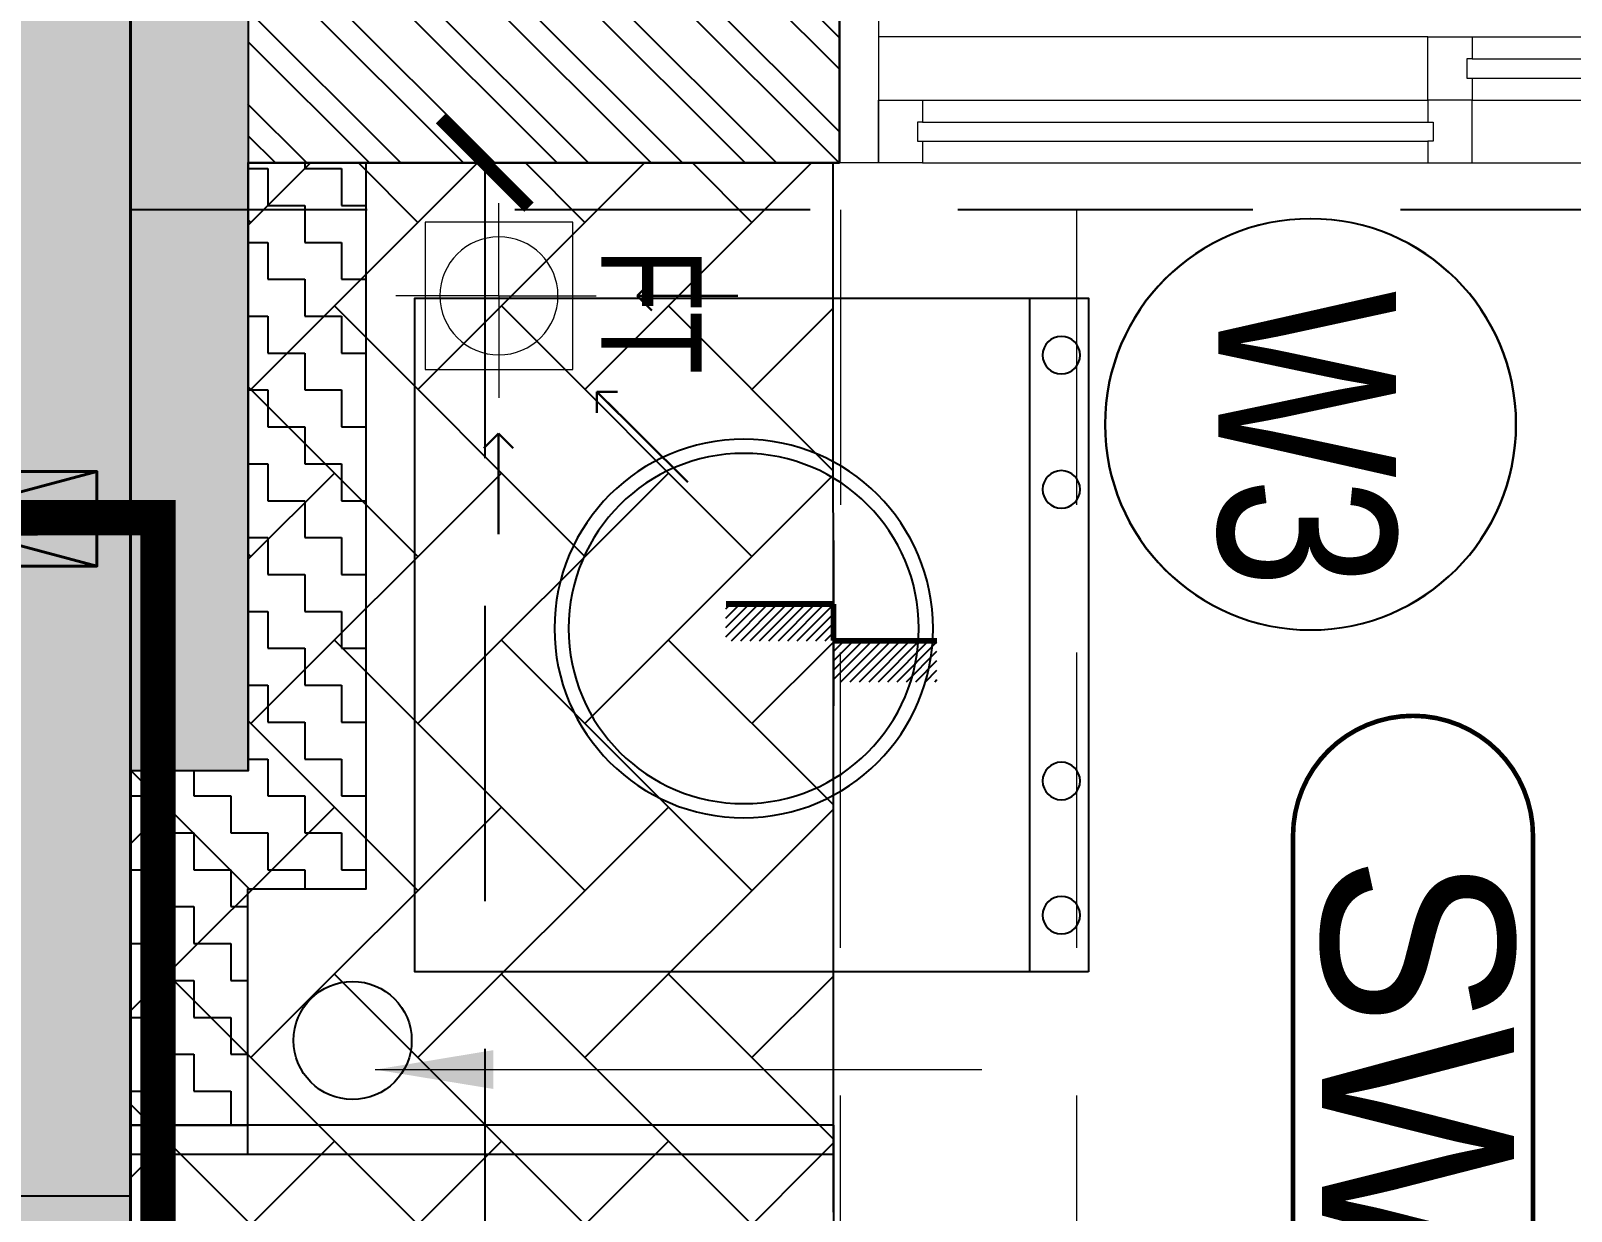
# Model space of a CAD drawing. Header units: millimetres. Extents: x -414464 to 1686, y -90036 to 108605.
# Drawn here: x -114950 to -113646, y -61578 to -60578 of the extents above; entities that cross this region are included whole.
import ezdxf
from ezdxf.enums import TextEntityAlignment as Align

# ---------------------------------------------------------------- set-up
doc = ezdxf.new("R2010")
doc.units = ezdxf.units.MM
doc.header["$LTSCALE"] = 1000
doc.header["$MEASUREMENT"] = 0
for name, pattern in [('$1$AUDIT_D_120904163729-0', [0]), ('$36$HIDDEN', [0.375, 0.25, -0.125]), ('2BHK-A - FRONT$1$AUDIT_D_120904163729-0', [0]), ('2BHK-A - FRONT$1$HIDDEN', [0.375, 0.25, -0.125]), ('AUDIT_D_120904163729-0', [0]), ('T8(T9 IS SIMILAR) - DIMENSION & TEXTING$1$( Hidden )', [0.375, 0.25, -0.125]), ('T8(T9 IS SIMILAR) - DIMENSION & TEXTING$1$1', [0]), ('T8(T9 IS SIMILAR) - DIMENSION & TEXTING$1$AUDIT_D_120904163729-0', [0]), ('T8(T9 IS SIMILAR) - DIMENSION & TEXTING$1$HIDDEN', [0.375, 0.25, -0.125]), ('T8(T9 IS SIMILAR)$1$$0$HIDDEN', [0.375, 0.25, -0.125]), ('T8(T9 IS SIMILAR)$1$HIDDEN', [0.375, 0.25, -0.125])]:
    doc.linetypes.add(name, pattern=pattern)
doc.layers.get('0').update_dxf_attribs({"linetype": 'AUDIT_D_120904163729-0'})
for name, color, linetype in [('$0$A-HATCH -160', 251, '$1$AUDIT_D_120904163729-0'), ('$21$A-DIMENSIONS', 2, '$36$HIDDEN'), ('2BHK-A - FRONT$1$$0$LEDGE WALL', 5, 'Continuous'), ('2BHK-A - FRONT$1$A-DECK SUNK 125', 8, 'Continuous'), ('2BHK-A - FRONT$1$A-HATCH -160', 251, '2BHK-A - FRONT$1$AUDIT_D_120904163729-0'), ('2BHK-A - FRONT$1$a-KIT FIX', 251, 'Continuous'), ('2BHK-A - FRONT$1$A-SERVICES CUTOUT', 8, 'Continuous'), ('2BHK-A - FRONT$1$a-tile drop', 3, 'Continuous'), ('2BHK-A - FRONT$1$a-window-no', 125, 'Continuous'), ('2BHK-A - FRONT$1$APT PLANS-typ$0$TILEDROP', 3, 'Continuous'), ('a-rcc', 3, 'Continuous'), ('T8(T9 IS SIMILAR) - DIMENSION & TEXTING$1$A-DIMENSIONS', 2, 'T8(T9 IS SIMILAR) - DIMENSION & TEXTING$1$HIDDEN'), ('T8(T9 IS SIMILAR) - DIMENSION & TEXTING$1$A-FIRE FIGHTING', 7, 'T8(T9 IS SIMILAR) - DIMENSION & TEXTING$1$AUDIT_D_120904163729-0'), ('T8(T9 IS SIMILAR) - DIMENSION & TEXTING$1$a-window-no', 125, 'Continuous'), ('T8(T9 IS SIMILAR)$1$$6$a-beam 2', 50, 'Continuous'), ('T8(T9 IS SIMILAR)$1$S-BEAM', 20, 'T8(T9 IS SIMILAR)$1$$0$HIDDEN'), ('T8_REFUGE COLUMNS$1$A-RCC COLS', 3, 'Continuous'), ('T8_REFUGE COLUMNS$1$A-SHEAR WALL THICKENING', 3, 'Continuous'), ('T8_TYPICAL COLUMNS$1$A-RCC COLS', 3, 'Continuous'), ('T8_TYPICAL COLUMNS$1$A-SHEAR WALL THICKENING', 3, 'Continuous')]:
    doc.layers.add(name, color=color, linetype=linetype)
for name, color, linetype, lineweight in [('2BHK-A - FRONT$1$$0$a-TOI-fixtures', 251, 'Continuous', 0), ('2BHK-A - FRONT$1$a-TOI-fixtures', 251, 'Continuous', 0), ('2BHK-A - FRONT$1$A-WALL- 160', 6, 'Continuous', 30), ('2BHK-A - FRONT$1$Window', 4, 'Continuous', 20), ('T8(T9 IS SIMILAR) - DIMENSION & TEXTING$1$R0-18-10-2014-T1-1st Podium Floor Plan$0$Text', 2, 'Continuous', 0), ('T8(T9 IS SIMILAR) - DIMENSION & TEXTING$1$U-IPD-WS-FIRE', 1, 'Continuous', 40), ('T8(T9 IS SIMILAR)$1$D&W', 8, 'Continuous', 25), ('T8(T9 IS SIMILAR)$1$SCPL BEAM', 191, 'T8(T9 IS SIMILAR)$1$$0$HIDDEN', 13), ('T8_REFUGE COLUMNS$1$A-COLUMN NO size reduce', 81, 'Continuous', 25)]:
    doc.layers.add(name, color=color, linetype=linetype, lineweight=lineweight)
for name, color, linetype, lineweight, true_color in [('T8(T9 IS SIMILAR) - DIMENSION & TEXTING$1$U-IPD-SP-SLEV-80', 7, 'T8(T9 IS SIMILAR) - DIMENSION & TEXTING$1$1', 40, 0x10d54b), ('T8_REFUGE COLUMNS$1$COL-HATCH', 7, 'Continuous', 25, 0xa3a3a3), ('T8_TYPICAL COLUMNS$1$$0$COL-HATCH', 7, 'Continuous', 25, 0xa3a3a3)]:
    doc.layers.add(name, color=color, linetype=linetype, lineweight=lineweight, true_color=true_color)
doc.styles.add('2BHK-A - FRONT$1$LODHA STANDERD', font='sanss___.ttf')
doc.styles.add('2BHK-A - FRONT$1$Romans 1', font='romans.shx', dxfattribs={"height": 100})
doc.styles.add('T8(T9 IS SIMILAR) - DIMENSION & TEXTING$1$ARIAL ARROW', font='swisscl.ttf')
doc.styles.add('T8(T9 IS SIMILAR) - DIMENSION & TEXTING$1$LODHA STANDERD', font='sanss___.ttf')
doc.styles.add('T8(T9 IS SIMILAR) - DIMENSION & TEXTING$1$Romans 1', font='romans.shx', dxfattribs={"height": 100})
doc.styles.add('T8(T9 IS SIMILAR) - DIMENSION & TEXTING$1$Tahoma', font='tahoma.ttf')
doc.styles.add('T8_REFUGE COLUMNS$1$STANDARD', font='GOTHIC.TTF')
doc.dimstyles.new('2BHK-A - FRONT$1$ALPINE S', dxfattribs={"dimscale": 0, "dimtxt": 100, "dimasz": 75, "dimexe": 0, "dimexo": 0, "dimgap": 75, "dimtad": 1, "dimdec": 0, "dimzin": 0, "dimdsep": 46, "dimtxsty": '2BHK-A - FRONT$1$Romans 1', "dimblk": '2BHK-A - FRONT$1$_ArchTick', "dimcen": 0.09, "dimclrd": 256, "dimclre": 256, "dimclrt": 7, "dimadec": 0, "dimazin": 0, "dimtfac": 1, "dimtdec": 0, "dimtofl": 0, "dimtmove": 1, "dimatfit": 0, "dimldrblk": '2BHK-A - FRONT$1$_Open90', "dimfxl": 1, "dimtolj": 1, "dimtzin": 0, "dimarcsym": 0})
doc.dimstyles.new('T8(T9 IS SIMILAR) - DIMENSION & TEXTING$1$ALPINE S', dxfattribs={"dimscale": 0, "dimtxt": 100, "dimasz": 75, "dimexe": 0, "dimexo": 0, "dimgap": 75, "dimtad": 1, "dimdec": 0, "dimzin": 0, "dimdsep": 46, "dimtxsty": 'T8(T9 IS SIMILAR) - DIMENSION & TEXTING$1$Romans 1', "dimblk": 'T8(T9 IS SIMILAR) - DIMENSION & TEXTING$1$_ArchTick', "dimcen": 0.09, "dimclrd": 256, "dimclre": 256, "dimclrt": 7, "dimadec": 0, "dimazin": 0, "dimtfac": 1, "dimtdec": 0, "dimtofl": 0, "dimtmove": 1, "dimatfit": 0, "dimldrblk": 'T8(T9 IS SIMILAR) - DIMENSION & TEXTING$1$_Open90', "dimfxl": 1, "dimtolj": 1, "dimtzin": 0, "dimarcsym": 0})
doc.dimstyles.new('T8(T9 IS SIMILAR) - DIMENSION & TEXTING$1$SAMATA STD', dxfattribs={"dimtxt": 100, "dimasz": 50, "dimexe": 50, "dimexo": 50, "dimgap": 10, "dimtad": 0, "dimdec": 0, "dimrnd": 5, "dimzin": 0, "dimdsep": 46, "dimtxsty": 'T8(T9 IS SIMILAR) - DIMENSION & TEXTING$1$Tahoma', "dimblk": 'T8(T9 IS SIMILAR) - DIMENSION & TEXTING$1$_Origin2', "dimcen": -50, "dimdle": 50, "dimclrd": 7, "dimclre": 7, "dimclrt": 7, "dimadec": 0, "dimazin": 0, "dimtfac": 1, "dimtdec": 0, "dimtmove": 1, "dimatfit": 3, "dimfxl": 150, "dimtfill": 1, "dimtolj": 1, "dimtzin": 0, "dimlwd": -1, "dimlwe": -1, "dimarcsym": 0})

# ---------------------------------------------------------------- blocks, each defined once
blk = doc.blocks.new('T8_REFUGE COLUMNS$1$A$C277F3394')
at = {"layer": 'T8_REFUGE COLUMNS$1$A-SHEAR WALL THICKENING', "linetype": 'ByBlock', "true_color": 0xa3a3a3}
h = blk.add_hatch(color=253, dxfattribs=at)
h.dxf.hatch_style = 1
h.paths.add_polyline_path([(-4335.3, -2350), (-3660.3, -2350), (-3660.3, -2450), (-4335.3, -2450)])
at = {"layer": 'T8_REFUGE COLUMNS$1$A-SHEAR WALL THICKENING', "linetype": 'ByBlock'}
blk.add_lwpolyline([(-4335.3, -2350), (-3660.3, -2350), (-3660.3, -2450), (-4335.3, -2450)], close=True, dxfattribs=at)
blk = doc.blocks.new('T8_REFUGE COLUMNS$1$A$C46A13422')
at = {"layer": 'T8_REFUGE COLUMNS$1$A-SHEAR WALL THICKENING', "linetype": 'ByBlock'}
blk.add_blockref('T8_REFUGE COLUMNS$1$A$C277F3394', (-5609.8, -7500), dxfattribs=at)
blk = doc.blocks.new('T8_REFUGE COLUMNS')
at = {"layer": 'T8_REFUGE COLUMNS$1$COL-HATCH', "linetype": 'ByBlock'}
h = blk.add_hatch(color=256, dxfattribs=at)
h.dxf.hatch_style = 1
h.paths.add_polyline_path([(1200282.1, -5721674.9), (1201792.1, -5721674.9), (1201792.1, -5721924.9), (1200282.1, -5721924.9)])
at = {"layer": 'T8_REFUGE COLUMNS$1$A-COLUMN NO size reduce', "linetype": 'ByBlock', "const_width": 3.9}
blk.add_lwpolyline([(1201487, -5720690.1, -1), (1201487, -5720486.9), (1202089.9, -5720486.9, -1), (1202089.9, -5720690.1)], format="xyb", close=True, dxfattribs=at)
at = {"layer": 'T8_REFUGE COLUMNS$1$A-RCC COLS', "linetype": 'ByBlock'}
blk.add_lwpolyline([(1200282.1, -5721674.9), (1201792.1, -5721674.9), (1201792.1, -5721924.9), (1200282.1, -5721924.9)], close=True, dxfattribs=at)
blk.add_blockref('T8_REFUGE COLUMNS$1$A$C46A13422', (1210702.1, -5711724.9), dxfattribs=at)
at = {"layer": 'T8_REFUGE COLUMNS$1$A-COLUMN NO size reduce', "linetype": 'ByBlock', "insert": (1201503.3, -5720503.1), "char_height": 162.5, "attachment_point": 1, "style": 'T8_REFUGE COLUMNS$1$STANDARD'}
blk.add_mtext_dynamic_manual_height_columns('SW47', width=444.685, gutter_width=500, heights=[0], dxfattribs=at)
blk = doc.blocks.new('T8_TYPICAL COLUMNS$1$A$C277F3394')
at = {"layer": 'T8_TYPICAL COLUMNS$1$A-SHEAR WALL THICKENING', "linetype": 'ByBlock'}
h = blk.add_hatch(color=31, dxfattribs=at)
h.dxf.hatch_style = 1
h.paths.add_polyline_path([(-4335.3, -2350), (-3660.3, -2350), (-3660.3, -2450), (-4335.3, -2450)])
blk.add_lwpolyline([(-4335.3, -2350), (-3660.3, -2350), (-3660.3, -2450), (-4335.3, -2450)], close=True, dxfattribs=at)
blk = doc.blocks.new('T8_TYPICAL COLUMNS$1$A$C46A13422')
at = {"layer": 'T8_TYPICAL COLUMNS$1$A-SHEAR WALL THICKENING', "linetype": 'ByBlock'}
blk.add_blockref('T8_TYPICAL COLUMNS$1$A$C277F3394', (-5609.8, -7500), dxfattribs=at)
blk = doc.blocks.new('T8_TYPICAL COLUMNS')
at = {"layer": 'T8_TYPICAL COLUMNS$1$$0$COL-HATCH', "linetype": 'ByBlock'}
h = blk.add_hatch(color=256, dxfattribs=at)
h.dxf.hatch_style = 1
h.paths.add_polyline_path([(1200282.2, -5721924), (1202692.3, -5721924), (1202692.3, -5721674), (1200282.2, -5721674)])
h.paths.add_polyline_path([(1209852.3, -5721674), (1212262.3, -5721674), (1212262.3, -5721924), (1209852.3, -5721924)])
at = {"layer": 'T8_TYPICAL COLUMNS$1$A-RCC COLS', "linetype": 'ByBlock'}
blk.add_lwpolyline([(1200282.2, -5721924), (1202692.3, -5721924), (1202692.3, -5721674), (1200282.2, -5721674)], close=True, dxfattribs=at)
for name, p in [('T8_REFUGE COLUMNS', (0, 0)), ('T8_TYPICAL COLUMNS$1$A$C46A13422', (1210702.1, -5711724.9))]:
    blk.add_blockref(name, p, dxfattribs=at)
blk = doc.blocks.new('2BHK-A - FRONT$1$1500')
at = {"layer": '2BHK-A - FRONT$1$Window', "color": 1, "lineweight": 13}
for p, q in [((1149773.7, -5694472.1), (1149345, -5694472.1)), ((1149811.2, -5694472.1), (1150276.5, -5694472.1)), ((1149773.7, -5694525.5), (1149345, -5694525.5)), ((1150239, -5694525.5), (1149811.2, -5694525.5)), ((1149773.7, -5694578.8), (1148842.5, -5694578.8)), ((1150239, -5694578.8), (1149811.2, -5694578.8))]:
    blk.add_line(p, q, dxfattribs=at)
at = {"layer": '2BHK-A - FRONT$1$Window', "color": 5, "lineweight": 13}
for p, q in [((1149773.7, -5694490.7), (1149345, -5694490.7)), ((1149773.7, -5694506.9), (1149345, -5694506.9)), ((1150239, -5694544.1), (1149811.2, -5694544.1)), ((1150239, -5694560.2), (1149811.2, -5694560.2))]:
    blk.add_line(p, q, dxfattribs=at)
at = {"layer": '2BHK-A - FRONT$1$Window', "color": 4, "lineweight": 13}
for points in [[(1150309.5, -5694418.8), (1150276.5, -5694418.8), (1150276.5, -5694578.8), (1150309.5, -5694578.8)], [(1149773.7, -5694506.9), (1149773.7, -5694525.5), (1149811.2, -5694525.5), (1149811.2, -5694472.1), (1149773.7, -5694472.1), (1149773.7, -5694490.7), (1149778.2, -5694490.7), (1149778.2, -5694506.9)], [(1149811.2, -5694560.2), (1149811.2, -5694578.8), (1149773.7, -5694578.8), (1149773.7, -5694525.5), (1149811.2, -5694525.5), (1149811.2, -5694544.1), (1149806.7, -5694544.1), (1149806.7, -5694560.2)], [(1150239, -5694560.2), (1150239, -5694578.8), (1150276.5, -5694578.8), (1150276.5, -5694525.5), (1150239, -5694525.5), (1150239, -5694544.1), (1150243.5, -5694544.1), (1150243.5, -5694560.2)]]:
    blk.add_lwpolyline(points, close=True, dxfattribs=at)
blk = doc.blocks.new('2BHK-A - FRONT$1$WM-flat-1')
at = {"layer": '2BHK-A - FRONT$1$a-KIT FIX'}
blk.add_line((-110.3, -114.8), (-680.7, -114.8), dxfattribs=at)
blk.add_lwpolyline([(-680.7, -64.8), (-680.7, -635.2), (-110.3, -635.2), (-110.3, -64.8)], close=True, dxfattribs=at)
for centre, radius in [((-632.6, -87.9), 15.9), ((-519, -87.9), 15.9), ((-272.1, -87.9), 15.9), ((-158.4, -87.9), 15.9), ((-389.9, -356.8), 160.3), ((-389.9, -356.8), 148.3)]:
    blk.add_circle(centre, radius, dxfattribs=at)
blk = doc.blocks.new('2BHK-A - FRONT$1$WINDOW TAG')
at = {"layer": '2BHK-A - FRONT$1$a-window-no'}
blk.add_circle((0, 0), 174.1, dxfattribs=at)
at = {"layer": '2BHK-A - FRONT$1$a-window-no', "style": '2BHK-A - FRONT$1$LODHA STANDERD'}
blk.add_attdef('WINDOW', text='', height=150, dxfattribs=at).set_placement((11.3, 2.8), align=Align.MIDDLE_CENTER)
blk = doc.blocks.new('2BHK-A - FRONT$1$_ArchTick')
at = {"color": 0, "linetype": 'ByBlock', "const_width": 0.15}
blk.add_lwpolyline([(-0.5, -0.5), (0.5, 0.5)], dxfattribs=at)
blk = doc.blocks.new('2BHK-A - FRONT$1$_Open90')
at = {"color": 0, "linetype": 'ByBlock', "lineweight": -2}
for p, q in [((0, 0), (-1, 0)), ((-0.5, 0.5), (0, 0)), ((0, 0), (-0.5, -0.5))]:
    blk.add_line(p, q, dxfattribs=at)
blk = doc.blocks.new('2BHK-A - FRONT$1$TILE DROP -x')
at = {"layer": '2BHK-A - FRONT$1$APT PLANS-typ$0$TILEDROP'}
h = blk.add_hatch(dxfattribs=at)
h.set_pattern_fill('ACET-2D-ANSI31', color=8, scale=90, angle=90, style=0)
h.set_pattern_definition([(135, (-851695.914, 5365039.183), (-7.954951288, -7.954951288), [])])
h.paths.add_polyline_path([(-58323.9, -19205.9), (-58323.9, -19023.7), (-58261.5, -19023.7), (-58261.5, -19205.9)])
edge = h.paths.add_edge_path()
edge.add_line((-58323.9, -19381.2), (-58393.7, -19381.2))
edge.add_line((-58323.9, -19205.9), (-58323.9, -19381.2))
edge.add_line((-58393.1, -19205.9), (-58323.9, -19205.9))
edge.add_line((-58393.1, -19381.2), (-58393.1, -19205.9))
at = {"layer": '2BHK-A - FRONT$1$APT PLANS-typ$0$TILEDROP', "color": 1}
blk.add_line((-58153.9, -19205.9), (-58434, -19205.9), dxfattribs=at)
at = {"layer": '2BHK-A - FRONT$1$APT PLANS-typ$0$TILEDROP', "color": 20, "const_width": 10}
for points in [[(-58261.5, -19205.9), (-58261.5, -19023.7)], [(-58323.9, -19381.2), (-58323.9, -19205.9)], [(-58323.9, -19205.9), (-58261.5, -19205.9)]]:
    blk.add_lwpolyline(points, dxfattribs=at)
blk = doc.blocks.new('T8(T9 IS SIMILAR) - DIMENSION & TEXTING$1$WINDOW TAG')
at = {"layer": 'T8(T9 IS SIMILAR) - DIMENSION & TEXTING$1$a-window-no'}
blk.add_circle((0, 0), 174.1, dxfattribs=at)
at = {"layer": 'T8(T9 IS SIMILAR) - DIMENSION & TEXTING$1$a-window-no', "style": 'T8(T9 IS SIMILAR) - DIMENSION & TEXTING$1$LODHA STANDERD'}
blk.add_attdef('WINDOW', text='', height=150, dxfattribs=at).set_placement((11.3, 2.8), align=Align.MIDDLE_CENTER)
blk = doc.blocks.new('T8(T9 IS SIMILAR) - DIMENSION & TEXTING$1$_ArchTick')
at = {"color": 0, "linetype": 'ByBlock', "const_width": 0.15}
blk.add_lwpolyline([(-0.5, -0.5), (0.5, 0.5)], dxfattribs=at)
blk = doc.blocks.new('*D1598')
at = {"layer": 'T8(T9 IS SIMILAR) - DIMENSION & TEXTING$1$A-DIMENSIONS', "linetype": 'T8(T9 IS SIMILAR) - DIMENSION & TEXTING$1$HIDDEN', "lineweight": -2, "transparency": 16777216}
for p, q in [((1200917.3, -5721250.6), (1200917.3, -5721374.5)), ((1204892.3, -5721250.6), (1204892.3, -5721374.5))]:
    blk.add_line(p, q, dxfattribs=at)
at = {"layer": 'T8(T9 IS SIMILAR) - DIMENSION & TEXTING$1$A-DIMENSIONS', "lineweight": -2, "transparency": 16777216}
blk.add_line((1200917.3, -5721374.5), (1204892.3, -5721374.5), dxfattribs=at)
at = {"layer": 'T8(T9 IS SIMILAR) - DIMENSION & TEXTING$1$A-DIMENSIONS', "linetype": 'ByBlock', "lineweight": -2, "transparency": 16777216, "xscale": 75, "yscale": 75, "zscale": 75, "rotation": 180}
blk.add_blockref('T8(T9 IS SIMILAR) - DIMENSION & TEXTING$1$_ArchTick', (1200917.3, -5721374.5), dxfattribs=at)
at = {"layer": 'T8(T9 IS SIMILAR) - DIMENSION & TEXTING$1$A-DIMENSIONS', "linetype": 'ByBlock', "lineweight": -2, "transparency": 16777216, "xscale": 75, "yscale": 75, "zscale": 75}
blk.add_blockref('T8(T9 IS SIMILAR) - DIMENSION & TEXTING$1$_ArchTick', (1204892.3, -5721374.5), dxfattribs=at)
at = {"layer": 'T8(T9 IS SIMILAR) - DIMENSION & TEXTING$1$A-DIMENSIONS', "color": 7, "linetype": 'ByBlock', "transparency": 16777216, "insert": (1203075.9, -5721249.5), "char_height": 100, "attachment_point": 5, "style": 'T8(T9 IS SIMILAR) - DIMENSION & TEXTING$1$Romans 1'}
blk.add_mtext('\\A1;3975', dxfattribs=at)
blk = doc.blocks.new('T8(T9 IS SIMILAR) - DIMENSION & TEXTING$1$_Open90')
at = {"color": 0, "linetype": 'ByBlock', "lineweight": -2}
for p, q in [((-0.5, 0.5), (0, 0)), ((0, 0), (-1, 0)), ((0, 0), (-0.5, -0.5))]:
    blk.add_line(p, q, dxfattribs=at)
blk = doc.blocks.new('T8(T9 IS SIMILAR) - DIMENSION & TEXTING$1$A$C7A147FD6')
at = {"layer": 'T8(T9 IS SIMILAR) - DIMENSION & TEXTING$1$U-IPD-SP-SLEV-80', "elevation": -0.6}
blk.add_lwpolyline([(-6193.7, -6328.9), (-6193.7, -6628.9), (-6273.7, -6628.9), (-6273.7, -6328.9), (-6193.7, -6328.9), (-6273.7, -6628.9), (-6193.7, -6628.9), (-6273.7, -6328.9)], dxfattribs=at)
at = {"layer": 'T8(T9 IS SIMILAR) - DIMENSION & TEXTING$1$U-IPD-WS-FIRE', "color": 92, "linetype": 'T8(T9 IS SIMILAR) - DIMENSION & TEXTING$1$( Hidden )', "ltscale": 2, "true_color": 0x00d200, "const_width": 30, "elevation": -0.6}
blk.add_lwpolyline([(-2270, 1112.5), (-2270, -5317.1), (-2707.8, -5317.1), (-2707.8, -6277.1), (-6234.7, -6277.1), (-6230.8, -9339.3), (-8033.7, -9339.3), (-8033.7, -11094.6), (-7863, -11096.2)], dxfattribs=at)
blk = doc.blocks.new('T8(T9 IS SIMILAR) - DIMENSION & TEXTING$1$_Origin2')
at = {"color": 0, "linetype": 'ByBlock', "lineweight": -2}
blk.add_line((-0.5, 0), (-1, 0), dxfattribs=at)
for radius in [0.5, 0.25]:
    blk.add_circle((0, 0), radius, dxfattribs=at)
blk = doc.blocks.new('2BHK-A - FRONT$1$A$C1DA736AB')
at = {"layer": '2BHK-A - FRONT$1$a-TOI-fixtures', "linetype": 'ByBlock'}
for points in [[(117, 0.4, 0), (202.3, 0.4, 0)], [(81.7, -82.8, 0), (158.2, -159.9, 0)], [(0.4, -117, 0), (0.4, -202.3, 0)]]:
    blk.add_leader(points, dimstyle='2BHK-A - FRONT$1$ALPINE S', override={"dimscale": 1, "dimasz": 25, "dimtad": 0, "dimfxl": 5, "dimtfill": 1, "dimarcsym": 1}, dxfattribs=at)
blk = doc.blocks.new('2BHK-A - FRONT$1$$0$Type-A-First Floor Plan-bottom-up$0$FLOOR TRAP-flat-6')
at = {"layer": '2BHK-A - FRONT$1$$0$a-TOI-fixtures'}
h = blk.add_hatch(dxfattribs=at)
h.set_pattern_fill('ACET-2D-_USER', color=256, scale=20, angle=45, style=0, double=1, pattern_type=0)
h.set_pattern_definition([(45, (-789896.981, 5385770.066), (-14.142135624, 14.142135624), []), (135, (-789896.981, 5385770.066), (-14.142135624, -14.142135624), [])])
edge = h.paths.add_edge_path()
edge.add_arc((150, 150), 50, 0, 360)
for q in [(150, 228.6), (67.6, 150), (237.4, 150), (150, 63.6)]:
    blk.add_line((150, 150), q, dxfattribs=at)
blk.add_lwpolyline([(87.5, 212.5), (212.5, 212.5), (212.5, 87.5), (87.5, 87.5)], close=True, dxfattribs=at)
blk.add_circle((150, 150), 50, dxfattribs=at)
at = {"layer": '2BHK-A - FRONT$1$A-WALL- 160', "linetype": 'ByBlock', "rotation": 270}
blk.add_blockref('2BHK-A - FRONT$1$A$C1DA736AB', (150, 150.4), dxfattribs=at)
blk = doc.blocks.new('2BHK-A - FRONT')
at = {"layer": '2BHK-A - FRONT$1$A-DECK SUNK 125'}
h = blk.add_hatch(dxfattribs=at)
h.set_pattern_fill('AR-HBONE', color=256, scale=25)
h.set_pattern_definition([(45, (0, -0.55), (1e-14, 141.4213562), [300, -100]), (135, (70.71, 70.16), (1e-14, 141.4213562), [300, -100])])
h.paths.add_polyline_path([(1148202.1, -5721078.3), (1146424.5, -5721079.1), (1146424.5, -5721574.6), (1146939.2, -5721574.6), (1146939.2, -5721674.6), (1148202.1, -5721674.6)])
at = {"layer": '2BHK-A - FRONT$1$A-HATCH -160', "linetype": 'ByBlock'}
h = blk.add_hatch(dxfattribs=at)
h.set_pattern_fill('ANSI32', color=256, scale=150)
h.set_pattern_definition([(45, (0, -0.55), (-39.77475644, 39.77475644), []), (45, (26.517, -0.55), (-39.77475644, 39.77475644), [])])
h.paths.add_polyline_path([(1145269.9, -5728524.2), (1145269.9, -5728684.2), (1144639.8, -5728684.2), (1144639.8, -5726829.5), (1144799.8, -5726829.5), (1144799.8, -5728524.2)])
h.paths.add_polyline_path([(1148934.5, -5727449.8), (1148934.5, -5727609.8), (1147999.5, -5727609.8), (1147999.5, -5727009.5), (1148159.5, -5727009.5), (1148159.5, -5727449.8)])
h.paths.add_polyline_path([(1147999.5, -5728684.2), (1147999.5, -5728524.2), (1147369.9, -5728524.2), (1147369.9, -5728684.2)])
edge = h.paths.add_edge_path()
edge.add_line((1151334.5, -5727449.8), (1151779.5, -5727449.8))
edge.add_line((1151779.5, -5727449.8), (1151779.5, -5727609.8))
edge.add_line((1151704.5, -5727609.8), (1151334.5, -5727609.8))
edge.add_line((1151334.5, -5727609.8), (1151334.5, -5727449.8))
h.paths.add_polyline_path([(1146264.5, -5719573.8), (1146424.5, -5719573.8), (1146424.5, -5719224.6), (1146264.5, -5719224.6)])
h.paths.add_polyline_path([(1145549.4, -5721834.4), (1145788.9, -5721834.4), (1145790, -5721674.6), (1145549.4, -5721674.6)])
h.paths.add_polyline_path([(1145949.5, -5721924.2), (1145949.5, -5722524.6), (1145789.5, -5722524.6), (1145789.5, -5721924.2)])
h.paths.add_polyline_path([(1144599.5, -5721924.6), (1144759.5, -5721924.6), (1144762, -5722524.6), (1144602, -5722524.6)])
h.paths.add_polyline_path([(1144599.5, -5723474.6), (1144599.5, -5723174.6), (1144759.5, -5723174.6), (1144759.5, -5723314.6), (1145789.5, -5723314.6), (1145789.5, -5723174.6), (1145949.5, -5723174.6), (1145949.5, -5723474.2)])
h = blk.add_hatch(dxfattribs=at)
h.set_pattern_fill('ANSI32', color=256, scale=150)
h.paths.add_polyline_path([(1146424.5, -5721574.6), (1146264.7, -5721574.6), (1146264.7, -5721073.8), (1146424.5, -5721073.8)])
h = blk.add_hatch(dxfattribs=at)
h.set_pattern_fill('ZIGZAG', color=256, scale=250)
h.set_pattern_definition([(0, (-54492.778, 0.356), (31.25, 31.25), [31.25, -31.25]), (90, (-54461.528, 0.356), (-31.25, 31.25), [31.25, -31.25])])
h.paths.add_polyline_path([(1146424.5, -5721474.6), (1146424.5, -5721574.6), (1146939.2, -5721574.5), (1146939.2, -5721674.6), (1147239.2, -5721674.6), (1147239.2, -5721574.6), (1147039.2, -5721574.6), (1147039.2, -5721474.6)])
at = {"layer": '2BHK-A - FRONT$1$$0$LEDGE WALL', "ltscale": 0.5}
blk.add_lwpolyline([(1146424.5, -5721474.6), (1146424.5, -5721574.6), (1146939.2, -5721574.5), (1146939.2, -5721674.6), (1147239.2, -5721674.6), (1147239.2, -5721574.6), (1147039.2, -5721574.6), (1147039.2, -5721474.6), (1146424.5, -5721474.6)], close=True, dxfattribs=at)
at = {"layer": '2BHK-A - FRONT$1$$0$LEDGE WALL', "linetype": '2BHK-A - FRONT$1$HIDDEN', "ltscale": 0.5}
blk.add_lwpolyline([(1148202.1, -5721674.6), (1148202.1, -5721574.6), (1147239.2, -5721574.6)], dxfattribs=at)
at = {"layer": '2BHK-A - FRONT$1$$0$LEDGE WALL', "linetype": 'ByBlock'}
blk.add_circle((1147167.5, -5721486), 50, dxfattribs=at)
at = {"layer": '2BHK-A - FRONT$1$a-KIT FIX', "color": 1}
for p, q in [((1147239.2, -5721078.7), (1150399.5, -5721078.3)), ((1147239.2, -5721078.7), (1147239.2, -5721674.6)), ((1147264.2, -5721078.7), (1147264.2, -5721674.6))]:
    blk.add_line(p, q, dxfattribs=at)
at = {"layer": '2BHK-A - FRONT$1$A-SERVICES CUTOUT', "ltscale": 5}
blk.add_lwpolyline([(1148202.1, -5721078.3), (1146424.5, -5721079.1), (1146424.5, -5721574.6), (1146939.2, -5721574.6), (1146939.2, -5721674.6), (1148202.1, -5721674.6)], close=True, dxfattribs=at)
at = {"layer": '2BHK-A - FRONT$1$A-WALL- 160', "linetype": 'ByBlock'}
for p in [(1146264.5, -5721073.8), (1146424.5, -5721574.6)]:
    blk.add_line(p, (1146424.5, -5721073.8), dxfattribs=at)
at = {"layer": '2BHK-A - FRONT$1$$0$a-TOI-fixtures', "extrusion": (0, 0, -1), "zscale": -1, "rotation": 270}
blk.add_blockref('2BHK-A - FRONT$1$$0$Type-A-First Floor Plan-bottom-up$0$FLOOR TRAP-flat-6', (-1146687, -5721212.1), dxfattribs=at)
at = {"layer": '2BHK-A - FRONT$1$a-KIT FIX', "extrusion": (0, 0, -1), "zscale": -1}
blk.add_blockref('2BHK-A - FRONT$1$WM-flat-1', (-1146428.8, -5720798, 0), dxfattribs=at)
at = {"layer": '2BHK-A - FRONT$1$a-tile drop', "xscale": 0.4999999999999999, "yscale": 0.4999999999999999, "zscale": 0.4999999999999999, "rotation": 179.9996795902024}
blk.add_blockref('2BHK-A - FRONT$1$TILE DROP -x', (1117667.1, -5730681.6), dxfattribs=at)
at = {"layer": '2BHK-A - FRONT$1$A-WALL- 160', "linetype": 'ByBlock', "xscale": -1, "rotation": 90}
blk.add_blockref('2BHK-A - FRONT$1$1500', (-4548154.3, -4570764.3), dxfattribs=at)
at = {"layer": '2BHK-A - FRONT$1$a-window-no'}
ref = blk.add_blockref('2BHK-A - FRONT$1$WINDOW TAG', (1146645.8, -5720675), dxfattribs=dict(at, xscale=-1, rotation=180))
ref.add_attrib('WINDOW', 'W3', dxfattribs={"height": 150, "style": '2BHK-A - FRONT$1$LODHA STANDERD', "width": 0.8}).set_placement((1146658.5, -5720677.8), align=Align.MIDDLE_CENTER)
blk = doc.blocks.new('T8(T9 IS SIMILAR) - DIMENSION & TEXTING')
at = {"layer": 'T8(T9 IS SIMILAR) - DIMENSION & TEXTING$1$A-FIRE FIGHTING', "linetype": 'ByBlock'}
blk.add_blockref('T8(T9 IS SIMILAR) - DIMENSION & TEXTING$1$A$C7A147FD6', (1207452.3, -5715374), dxfattribs=at)
at = {"layer": 'T8(T9 IS SIMILAR) - DIMENSION & TEXTING$1$a-window-no'}
ref = blk.add_blockref('T8(T9 IS SIMILAR) - DIMENSION & TEXTING$1$WINDOW TAG', (1201138.6, -5720675.1), dxfattribs=dict(at, xscale=-1, rotation=180))
ref.add_attrib('WINDOW', 'W3', dxfattribs={"height": 150, "style": 'T8(T9 IS SIMILAR) - DIMENSION & TEXTING$1$LODHA STANDERD', "width": 0.8}).set_placement((1201151.2, -5720677.9), align=Align.MIDDLE_CENTER)
at = {"layer": 'T8(T9 IS SIMILAR) - DIMENSION & TEXTING$1$R0-18-10-2014-T1-1st Podium Floor Plan$0$Text', "linetype": 'ByBlock', "style": 'T8(T9 IS SIMILAR) - DIMENSION & TEXTING$1$ARIAL ARROW'}
blk.add_text('FT', height=85, dxfattribs=at).set_placement((1200989.7, -5721275.8))
at = {"layer": 'T8(T9 IS SIMILAR) - DIMENSION & TEXTING$1$A-DIMENSIONS', "linetype": 'ByBlock'}
dim = blk.add_linear_dim(base=(1204892.3, -5721374.5), p1=(1200917.3, -5721250.6), p2=(1204892.3, -5721250.6), dimstyle='T8(T9 IS SIMILAR) - DIMENSION & TEXTING$1$ALPINE S', override={"dimscale": 1, "dimfxl": 5, "dimarcsym": 1}, dxfattribs=at)
dim.commit()
dim.dimension.update_dxf_attribs({"geometry": '*D1598', "text_midpoint": (1203075.9, -5721374.5), "dimtype": 128})
at = {"layer": 'T8(T9 IS SIMILAR) - DIMENSION & TEXTING$1$R0-18-10-2014-T1-1st Podium Floor Plan$0$Text'}
blk.add_leader([(1201685, -5721467.2, 0), (1201684.9, -5721248.5, 0), (1201685, -5720953.6, 0)], dimstyle='T8(T9 IS SIMILAR) - DIMENSION & TEXTING$1$SAMATA STD', override={"dimscale": 1, "dimasz": 100, "dimclrd": 2, "dimfxlon": 1, "dimarcsym": 1}, dxfattribs=at)
blk = doc.blocks.new('T8(T9 IS SIMILAR)')
at = {"layer": 'T8(T9 IS SIMILAR)$1$D&W', "linetype": 'ByBlock'}
for name, p in [('T8_TYPICAL COLUMNS', (0, 0)), ('2BHK-A - FRONT', (54492.8, -0.4))]:
    blk.add_blockref(name, p, dxfattribs=at)
at = {"layer": 'T8(T9 IS SIMILAR)$1$$6$a-beam 2', "linetype": 'ByBlock'}
blk.add_blockref('T8(T9 IS SIMILAR) - DIMENSION & TEXTING', (0, 0), dxfattribs=at)
at = {"layer": 'T8(T9 IS SIMILAR)$1$S-BEAM'}
blk.add_line((1200957, -5719224), (1200956.9, -5721674.1, -0.7), dxfattribs=at)
at = {"layer": 'T8(T9 IS SIMILAR)$1$SCPL BEAM', "linetype": 'T8(T9 IS SIMILAR)$1$HIDDEN'}
for p, q in [((1200956.9, -5720873.4, 1.9), (1202694.3, -5720873.5, 2.5)), ((1200956.9, -5721073.4, -0.2), (1202694.3, -5721073.5, 2.4))]:
    blk.add_line(p, q, dxfattribs=at)
blk = doc.blocks.new('A$C48506478')
at = {"layer": '$21$A-DIMENSIONS', "linetype": 'ByBlock'}
blk.add_blockref('T8(T9 IS SIMILAR)', (-1195542.6, 5727884.6), dxfattribs=at)
at = {"layer": '$0$A-HATCH -160', "linetype": 'ByBlock'}
blk.add_blockref('T8(T9 IS SIMILAR) - DIMENSION & TEXTING', (-1195542.6, 5727884.6), dxfattribs=at)

msp = doc.modelspace()

# ---------------------------------------------------------------- block references
at = {"layer": 'a-rcc', "linetype": 'ByBlock', "rotation": 270}
msp.add_blockref('A$C48506478', (-121076, -55315.3, 0), dxfattribs=at)

doc.saveas('drawing.dxf')
